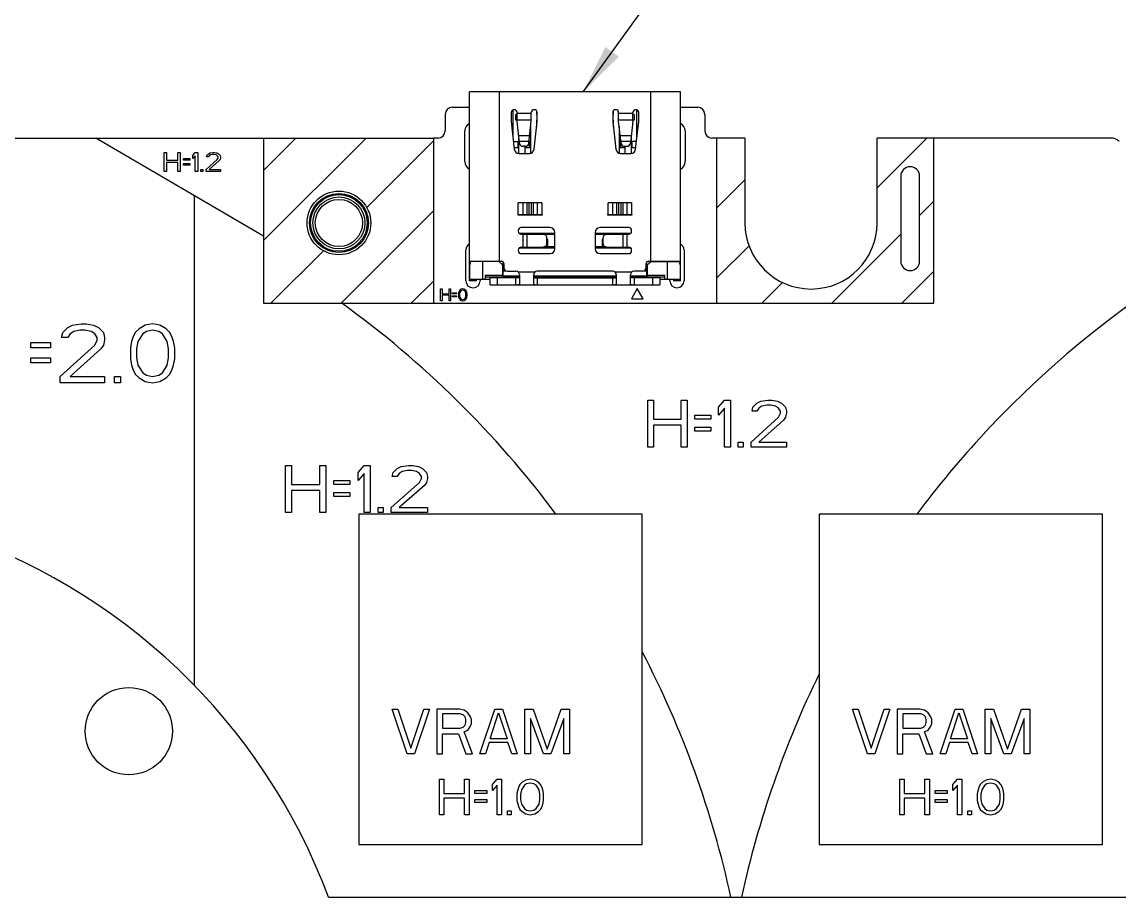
# Model space of a CAD drawing. Header units: millimetres. Extents: x 0 to 420, y 0 to 297.
# Drawn here: x 96.87 to 143.34, y 153.71 to 190.8 of the extents above; entities that cross this region are included whole.
import ezdxf

# ---------------------------------------------------------------- set-up
doc = ezdxf.new("R2010")
doc.units = ezdxf.units.MM
doc.header["$LTSCALE"] = 23.1
doc.layers.get('0').update_dxf_attribs({"linetype": 'CONTINUOUS'})
doc.layers.add('ASSEM_MEM', color=7, linetype='CONTINUOUS')
doc.layers.add('DETAIL', color=7, linetype='CONTINUOUS')
doc.styles.get("Standard").update_dxf_attribs({"font": 'txt', "width": 0.8})
doc.dimstyles.get("Standard").update_dxf_attribs({"dimtxt": 3, "dimasz": 2.1, "dimexe": 2, "dimexo": 1, "dimtad": 1, "dimzin": 0, "dimdsep": 46, "dimtxsty": 'STANDARD', "dimblk": '_FILLED', "dimblk1": '_FILLED', "dimblk2": '_FILLED', "dimcen": 0.09, "dimazin": 0, "dimtol": 1, "dimtp": 0.01, "dimtm": 0.01, "dimtfac": 1, "dimtofl": 0, "dimtmove": 0, "dimatfit": 3, "dimldrblk": '_FILLED', "dimfxl": 1, "dimtolj": 1, "dimtzin": 0, "dimarcsym": 0})

# ---------------------------------------------------------------- blocks, each defined once
blk = doc.blocks.new('_FILLED')
at = {"color": 0, "linetype": 'BYBLOCK'}
blk.add_solid([(0, 0), (-1, 0.167), (-1, -0.167)], dxfattribs=at)

msp = doc.modelspace()

# ---------------------------------------------------------------- linework, layer by layer
at = {"layer": 'ASSEM_MEM', "color": 7, "linetype": 'CONTINUOUS'}
for p, q in [((115.823, 179.832), (115.823, 187.832)), ((124.763, 187.832), (115.823, 187.832)), ((124.763, 179.832), (124.763, 187.832)), ((114.793, 186.882), (114.793, 186.182)), ((115.093, 187.182), (115.823, 187.182)), ((117.593, 186.957), (117.593, 186.582)), ((117.668, 185.907), (117.668, 187.07)), ((117.793, 186.632), (117.793, 186.882)), ((117.843, 186.882), (117.793, 186.882)), ((117.843, 186.596), (117.843, 186.957)), ((118.443, 186.596), (118.443, 186.957)), ((118.668, 187.031), (118.668, 186.882)), ((118.693, 186.882), (118.668, 186.882)), ((118.693, 186.582), (118.693, 186.957)), ((121.893, 186.957), (121.893, 186.582)), ((121.918, 186.882), (121.893, 186.882)), ((121.918, 186.882), (121.918, 187.031)), ((122.143, 186.596), (122.143, 186.957)), ((122.743, 186.596), (122.743, 186.957)), ((122.793, 186.882), (122.743, 186.882)), ((122.793, 186.882), (122.793, 186.632)), ((122.918, 185.907), (122.918, 187.07)), ((122.993, 186.582), (122.993, 186.957)), ((124.763, 187.182), (125.493, 187.182)), ((125.793, 186.882), (125.793, 186.182)), ((117.593, 186.582), (117.723, 185.41)), ((117.843, 186.632), (117.793, 186.632)), ((117.946, 185.665), (117.843, 186.596)), ((118.339, 185.665), (118.443, 186.596)), ((118.418, 185.24), (118.418, 186.371)), ((118.562, 185.41), (118.693, 186.582)), ((118.668, 186.632), (118.668, 186.357)), ((118.693, 186.632), (118.668, 186.632)), ((121.918, 186.632), (121.893, 186.632)), ((121.893, 186.582), (122.023, 185.41)), ((121.918, 186.357), (121.918, 186.632)), ((122.246, 185.665), (122.143, 186.596)), ((122.168, 186.371), (122.168, 185.24)), ((122.743, 186.596), (122.639, 185.665)), ((122.793, 186.632), (122.743, 186.632)), ((122.862, 185.41), (122.993, 186.582)), ((117.918, 185.232), (117.918, 185.921)), ((122.668, 185.921), (122.668, 185.232)), ((114.493, 185.882), (114.293, 185.882)), ((117.687, 185.732), (117.918, 185.732)), ((117.715, 185.482), (117.918, 185.482)), ((117.718, 185.482), (117.718, 185.457)), ((117.868, 185.732), (117.868, 185.482)), ((118.19, 185.532), (118.095, 185.532)), ((118.168, 185.532), (118.168, 185.232)), ((118.168, 185.482), (118.418, 185.482)), ((118.218, 185.536), (118.218, 185.482)), ((118.418, 185.732), (118.347, 185.732)), ((118.368, 185.482), (118.368, 185.732)), ((122.239, 185.732), (122.168, 185.732)), ((122.168, 185.482), (122.418, 185.482)), ((122.218, 185.732), (122.218, 185.482)), ((122.368, 185.482), (122.368, 185.536)), ((122.395, 185.532), (122.49, 185.532)), ((122.418, 185.232), (122.418, 185.532)), ((122.898, 185.732), (122.668, 185.732)), ((122.668, 185.482), (122.87, 185.482)), ((122.718, 185.482), (122.718, 185.732)), ((122.868, 185.457), (122.868, 185.482)), ((126.293, 185.882), (126.093, 185.882)), ((142.986, 185.882), (135.493, 185.882)), ((117.922, 185.232), (118.364, 185.232)), ((122.222, 185.232), (122.664, 185.232)), ((118.893, 183.132), (117.893, 183.132)), ((122.693, 183.132), (121.693, 183.132)), ((117.868, 182.637), (117.868, 182.632)), ((117.868, 182.637), (118.918, 182.637)), ((117.868, 182.632), (118.918, 182.632)), ((118.918, 182.632), (118.918, 182.637)), ((121.668, 182.637), (121.668, 182.632)), ((121.668, 182.637), (122.718, 182.637)), ((121.668, 182.632), (122.718, 182.632)), ((122.718, 182.632), (122.718, 182.637)), ((117.893, 181.957), (117.893, 181.932)), ((119.443, 181.837), (117.938, 181.837)), ((119.243, 182.082), (118.018, 182.082)), ((118.018, 181.807), (118.95, 181.807)), ((119.443, 181.787), (119.018, 181.787)), ((119.443, 181.182), (119.443, 181.882)), ((121.143, 181.882), (121.143, 181.182)), ((122.647, 181.837), (121.143, 181.837)), ((121.568, 181.787), (121.143, 181.787)), ((122.568, 182.082), (121.343, 182.082)), ((121.635, 181.807), (122.568, 181.807)), ((122.693, 181.932), (122.693, 181.957)), ((118.018, 181.257), (118.95, 181.257)), ((119.018, 181.277), (119.443, 181.277)), ((119.093, 181.657), (119.093, 181.407)), ((119.143, 181.577), (119.093, 181.577)), ((119.143, 181.277), (119.143, 181.577)), ((121.143, 181.277), (121.568, 181.277)), ((121.443, 181.577), (121.443, 181.277)), ((121.493, 181.577), (121.443, 181.577)), ((121.493, 181.407), (121.493, 181.657)), ((121.635, 181.257), (122.568, 181.257)), ((117.893, 181.132), (117.893, 181.107)), ((117.938, 181.227), (119.443, 181.227)), ((118.018, 180.982), (119.243, 180.982)), ((121.143, 181.227), (122.647, 181.227)), ((121.343, 180.982), (122.568, 180.982)), ((122.693, 181.107), (122.693, 181.132)), ((115.823, 180.662), (117.178, 180.662)), ((115.843, 179.902), (115.843, 180.502)), ((117.193, 180.652), (115.853, 180.652)), ((116.123, 180.652), (116.123, 180.662)), ((116.143, 180.652), (116.143, 180.662)), ((116.377, 180.652), (116.377, 179.902)), ((116.703, 180.662), (116.703, 180.652)), ((117.073, 180.652), (117.223, 180.502)), ((117.093, 180.652), (117.093, 180.662)), ((117.193, 180.652), (117.193, 180.659)), ((117.223, 180.502), (117.223, 180.047)), ((117.278, 180.562), (117.278, 180.387)), ((123.308, 180.387), (123.308, 180.562)), ((123.363, 180.502), (123.513, 180.652)), ((123.363, 180.047), (123.363, 180.502)), ((123.393, 180.659), (123.393, 180.652)), ((123.393, 180.652), (124.732, 180.652)), ((123.408, 180.662), (124.763, 180.662)), ((123.493, 180.652), (123.493, 180.662)), ((123.883, 180.652), (123.883, 180.662)), ((124.209, 179.902), (124.209, 180.652)), ((124.443, 180.662), (124.443, 180.652)), ((124.463, 180.662), (124.463, 180.652)), ((124.743, 180.502), (124.743, 179.902)), ((115.843, 179.902), (116.695, 179.902)), ((116.123, 179.832), (116.123, 179.902)), ((116.493, 180.052), (116.493, 179.902)), ((117.223, 180.052), (116.493, 180.052)), ((116.493, 180.002), (117.943, 180.002)), ((116.695, 179.662), (116.695, 179.962)), ((117.876, 179.962), (116.695, 179.962)), ((117.223, 180.252), (117.366, 180.252)), ((117.223, 180.047), (117.229, 180.047)), ((117.229, 180.047), (117.243, 180.047)), ((117.243, 180.047), (117.943, 180.047)), ((117.428, 180.237), (117.793, 180.237)), ((117.943, 180.087), (117.943, 179.676)), ((118.543, 179.676), (118.543, 180.087)), ((118.543, 180.047), (122.043, 180.047)), ((118.543, 180.002), (122.043, 180.002)), ((118.61, 179.962), (121.976, 179.962)), ((121.893, 180.237), (118.693, 180.237)), ((122.043, 180.087), (122.043, 179.676)), ((122.643, 179.676), (122.643, 180.087)), ((122.643, 180.047), (123.343, 180.047)), ((122.643, 180.002), (124.093, 180.002)), ((123.89, 179.962), (122.71, 179.962)), ((123.158, 180.237), (122.793, 180.237)), ((123.219, 180.252), (123.363, 180.252)), ((123.343, 180.047), (123.363, 180.047)), ((124.093, 180.052), (123.363, 180.052)), ((123.89, 179.962), (123.89, 179.662)), ((123.89, 179.902), (124.743, 179.902)), ((124.093, 179.902), (124.093, 180.052)), ((124.463, 179.902), (124.463, 179.832)), ((116.123, 179.832), (115.823, 179.832)), ((116.695, 179.662), (123.89, 179.662)), ((124.763, 179.832), (124.463, 179.832)), ((111.143, 169.942), (111.143, 155.942)), ((123.143, 169.942), (111.143, 169.942)), ((123.143, 155.942), (123.143, 169.942)), ((130.643, 169.942), (130.643, 155.942)), ((142.643, 169.942), (130.643, 169.942)), ((142.643, 155.942), (142.643, 169.942)), ((111.143, 155.942), (123.143, 155.942)), ((130.643, 155.942), (142.643, 155.942))]:
    msp.add_line(p, q, dxfattribs=at)
at = {"layer": 'ASSEM_MEM', "color": 9, "linetype": 'CONTINUOUS'}
for p, q in [((117.078, 187.832), (117.078, 180.662)), ((123.508, 180.662), (123.508, 187.832)), ((117.843, 186.932), (118.443, 186.932)), ((122.143, 186.932), (122.743, 186.932)), ((118.443, 186.643), (117.843, 186.643)), ((122.743, 186.643), (122.143, 186.643)), ((117.909, 185.994), (118.376, 185.994)), ((122.209, 185.994), (122.676, 185.994)), ((118.347, 185.732), (117.939, 185.732)), ((122.647, 185.732), (122.239, 185.732)), ((117.893, 182.637), (117.893, 183.132)), ((118.088, 183.132), (118.088, 182.637)), ((118.268, 182.637), (118.268, 183.132)), ((118.333, 183.132), (118.333, 182.637)), ((118.453, 182.637), (118.453, 183.132)), ((118.518, 183.132), (118.518, 182.637)), ((118.698, 182.637), (118.698, 183.132)), ((118.893, 183.132), (118.893, 182.637)), ((121.693, 182.637), (121.693, 183.132)), ((121.888, 183.132), (121.888, 182.637)), ((122.068, 182.637), (122.068, 183.132)), ((122.133, 183.132), (122.133, 182.637)), ((122.253, 182.637), (122.253, 183.132)), ((122.318, 183.132), (122.318, 182.637)), ((122.498, 182.637), (122.498, 183.132)), ((122.693, 183.132), (122.693, 182.637)), ((118.093, 181.257), (118.093, 181.807)), ((118.248, 181.807), (118.248, 181.257)), ((122.338, 181.257), (122.338, 181.807)), ((122.493, 181.807), (122.493, 181.257)), ((115.843, 180.512), (115.823, 180.512)), ((117.243, 180.636), (117.243, 180.252)), ((123.343, 180.252), (123.343, 180.636)), ((124.763, 180.512), (124.743, 180.512)), ((115.823, 179.982), (115.843, 179.982)), ((116.995, 179.962), (116.995, 179.662)), ((117.243, 180.252), (117.243, 180.047)), ((117.793, 179.662), (117.793, 179.962)), ((117.876, 180.212), (118.61, 180.212)), ((118.693, 179.962), (118.693, 179.662)), ((121.893, 179.662), (121.893, 179.962)), ((121.976, 180.212), (122.71, 180.212)), ((122.793, 179.962), (122.793, 179.662)), ((123.343, 180.047), (123.343, 180.252)), ((123.59, 179.662), (123.59, 179.962)), ((124.743, 179.982), (124.763, 179.982))]:
    msp.add_line(p, q, dxfattribs=at)
at = {"layer": 'ASSEM_MEM', "color": 4, "linetype": 'CONTINUOUS'}
for p, q in [((115.623, 184.882), (115.623, 186.182)), ((124.963, 186.182), (124.963, 184.882)), ((73.093, 185.882), (114.293, 185.882)), ((107.093, 181.727), (100.001, 185.882)), ((107.093, 185.882), (107.093, 178.882)), ((114.293, 185.882), (114.293, 178.882)), ((126.293, 185.882), (126.293, 178.882)), ((127.493, 185.882), (126.293, 185.882)), ((127.493, 185.882), (127.493, 182.282)), ((133.093, 182.282), (133.093, 185.882)), ((135.493, 185.882), (133.093, 185.882)), ((135.493, 178.882), (135.493, 185.882)), ((102.894, 184.458), (102.894, 185.268)), ((102.894, 185.268), (102.995, 185.268)), ((102.995, 185.268), (102.995, 184.94)), ((103.468, 184.94), (103.468, 185.268)), ((103.468, 185.268), (103.569, 185.268)), ((103.569, 185.268), (103.569, 184.458)), ((103.704, 184.94), (103.704, 185.009)), ((103.704, 185.009), (103.974, 185.009)), ((103.974, 185.009), (103.974, 184.94)), ((104.109, 185.147), (104.211, 185.268)), ((104.109, 185.009), (104.109, 185.147)), ((104.211, 185.13), (104.109, 185.009)), ((104.211, 185.268), (104.312, 185.268)), ((104.211, 184.458), (104.211, 185.13)), ((104.312, 185.268), (104.312, 184.458)), ((104.666, 184.544), (105.139, 184.975)), ((104.683, 185.078), (104.7, 185.147)), ((104.768, 185.078), (104.683, 185.078)), ((104.7, 185.147), (104.768, 185.216)), ((104.768, 185.216), (104.835, 185.251)), ((104.801, 185.13), (104.768, 185.078)), ((104.852, 185.164), (104.801, 185.13)), ((104.835, 185.251), (104.953, 185.268)), ((104.937, 185.182), (104.852, 185.164)), ((105.004, 185.182), (104.937, 185.182)), ((104.953, 185.268), (105.021, 185.268)), ((105.088, 185.164), (105.004, 185.182)), ((105.021, 185.268), (105.122, 185.251)), ((105.139, 185.13), (105.088, 185.164)), ((105.122, 185.251), (105.19, 185.216)), ((105.173, 185.078), (105.139, 185.13)), ((105.139, 184.975), (105.173, 185.044)), ((105.173, 185.044), (105.173, 185.078)), ((105.19, 185.216), (105.257, 185.147)), ((105.257, 184.975), (105.224, 184.923)), ((105.257, 185.147), (105.274, 185.078)), ((105.274, 185.044), (105.257, 184.975)), ((105.274, 185.078), (105.274, 185.044)), ((102.995, 184.94), (103.468, 184.94)), ((102.995, 184.837), (102.995, 184.458)), ((103.468, 184.837), (102.995, 184.837)), ((103.468, 184.458), (103.468, 184.837)), ((103.974, 184.94), (103.704, 184.94)), ((103.704, 184.733), (103.704, 184.802)), ((103.704, 184.802), (103.974, 184.802)), ((103.974, 184.733), (103.704, 184.733)), ((103.974, 184.802), (103.974, 184.733)), ((104.447, 184.458), (104.447, 184.544)), ((104.447, 184.544), (104.531, 184.544)), ((104.531, 184.544), (104.531, 184.458)), ((104.666, 184.458), (104.666, 184.544)), ((105.224, 184.923), (104.801, 184.544)), ((104.801, 184.544), (105.274, 184.544)), ((105.274, 184.544), (105.274, 184.458)), ((102.995, 184.458), (102.894, 184.458)), ((103.569, 184.458), (103.468, 184.458)), ((104.312, 184.458), (104.211, 184.458)), ((104.531, 184.458), (104.447, 184.458)), ((105.274, 184.458), (104.666, 184.458)), ((134.093, 184.262), (134.093, 180.662)), ((134.893, 180.662), (134.893, 184.262)), ((104.17, 162.682), (104.17, 183.439)), ((115.673, 179.832), (115.673, 181.132)), ((124.913, 181.132), (124.913, 179.832)), ((116.273, 179.902), (116.273, 179.832)), ((124.313, 179.832), (124.313, 179.902)), ((114.603, 178.985), (114.603, 179.485)), ((114.603, 179.485), (114.666, 179.485)), ((114.666, 179.485), (114.666, 179.283)), ((114.957, 179.283), (114.957, 179.485)), ((114.957, 179.485), (115.02, 179.485)), ((115.02, 179.485), (115.02, 178.985)), ((115.395, 179.41), (115.374, 179.368)), ((115.426, 179.442), (115.395, 179.41)), ((115.457, 179.4), (115.416, 179.336)), ((115.478, 179.474), (115.426, 179.442)), ((115.489, 179.421), (115.457, 179.4)), ((115.541, 179.485), (115.478, 179.474)), ((115.541, 179.432), (115.489, 179.421)), ((115.603, 179.474), (115.541, 179.485)), ((115.593, 179.421), (115.541, 179.432)), ((115.624, 179.4), (115.593, 179.421)), ((115.655, 179.442), (115.603, 179.474)), ((115.666, 179.336), (115.624, 179.4)), ((115.686, 179.41), (115.655, 179.442)), ((115.707, 179.368), (115.686, 179.41)), ((122.931, 179.503), (122.681, 179.07)), ((123.181, 179.07), (122.931, 179.503)), ((114.666, 178.985), (114.603, 178.985)), ((114.666, 179.283), (114.957, 179.283)), ((114.666, 179.219), (114.666, 178.985)), ((114.957, 179.219), (114.666, 179.219)), ((114.957, 178.985), (114.957, 179.219)), ((115.02, 178.985), (114.957, 178.985)), ((115.103, 179.283), (115.103, 179.325)), ((115.103, 179.325), (115.27, 179.325)), ((115.27, 179.283), (115.103, 179.283)), ((115.103, 179.155), (115.103, 179.197)), ((115.103, 179.197), (115.27, 179.197)), ((115.27, 179.155), (115.103, 179.155)), ((115.27, 179.325), (115.27, 179.283)), ((115.27, 179.197), (115.27, 179.155)), ((115.364, 179.336), (115.353, 179.283)), ((115.353, 179.283), (115.353, 179.187)), ((115.353, 179.187), (115.364, 179.134)), ((115.374, 179.368), (115.364, 179.336)), ((115.364, 179.134), (115.374, 179.102)), ((115.374, 179.102), (115.395, 179.059)), ((115.395, 179.059), (115.426, 179.027)), ((115.416, 179.336), (115.405, 179.272)), ((115.405, 179.272), (115.405, 179.197)), ((115.405, 179.197), (115.416, 179.134)), ((115.416, 179.134), (115.457, 179.07)), ((115.426, 179.027), (115.478, 178.995)), ((115.457, 179.07), (115.489, 179.049)), ((115.478, 178.995), (115.541, 178.985)), ((115.489, 179.049), (115.541, 179.038)), ((115.541, 179.038), (115.593, 179.049)), ((115.541, 178.985), (115.603, 178.995)), ((115.593, 179.049), (115.624, 179.07)), ((115.603, 178.995), (115.655, 179.027)), ((115.624, 179.07), (115.666, 179.134)), ((115.655, 179.027), (115.686, 179.059)), ((115.676, 179.272), (115.666, 179.336)), ((115.666, 179.134), (115.676, 179.197)), ((115.676, 179.197), (115.676, 179.272)), ((115.686, 179.059), (115.707, 179.102)), ((115.718, 179.336), (115.707, 179.368)), ((115.707, 179.102), (115.718, 179.134)), ((115.728, 179.283), (115.718, 179.336)), ((115.718, 179.134), (115.728, 179.187)), ((115.728, 179.187), (115.728, 179.283)), ((122.681, 179.07), (123.181, 179.07)), ((107.093, 178.882), (135.493, 178.882)), ((99.013, 177.953), (99.378, 178.006)), ((99.378, 178.006), (99.586, 178.006)), ((99.586, 178.006), (99.898, 177.953)), ((102.398, 178.006), (102.086, 177.953)), ((102.711, 177.953), (102.398, 178.006)), ((98.544, 177.421), (98.596, 177.634)), ((98.596, 177.634), (98.805, 177.846)), ((98.805, 177.846), (99.013, 177.953)), ((98.909, 177.581), (98.805, 177.421)), ((99.065, 177.687), (98.909, 177.581)), ((99.326, 177.74), (99.065, 177.687)), ((99.534, 177.74), (99.326, 177.74)), ((99.794, 177.687), (99.534, 177.74)), ((99.951, 177.581), (99.794, 177.687)), ((99.898, 177.953), (100.107, 177.846)), ((100.055, 177.421), (99.951, 177.581)), ((100.107, 177.846), (100.315, 177.634)), ((100.315, 177.634), (100.367, 177.421)), ((101.669, 177.634), (101.565, 177.421)), ((101.826, 177.793), (101.669, 177.634)), ((101.982, 177.581), (101.773, 177.261)), ((102.086, 177.953), (101.826, 177.793)), ((102.138, 177.687), (101.982, 177.581)), ((102.398, 177.74), (102.138, 177.687)), ((102.659, 177.687), (102.398, 177.74)), ((102.815, 177.581), (102.659, 177.687)), ((102.971, 177.793), (102.711, 177.953)), ((103.023, 177.261), (102.815, 177.581)), ((103.128, 177.634), (102.971, 177.793)), ((103.232, 177.421), (103.128, 177.634)), ((97.242, 176.995), (97.242, 177.208)), ((97.242, 177.208), (98.076, 177.208)), ((98.076, 177.208), (98.076, 176.995)), ((98.492, 175.772), (99.951, 177.102)), ((98.805, 177.421), (98.544, 177.421)), ((99.951, 177.102), (100.055, 177.315)), ((100.055, 177.315), (100.055, 177.421)), ((100.315, 177.102), (100.211, 176.942)), ((100.367, 177.315), (100.315, 177.102)), ((100.367, 177.421), (100.367, 177.315)), ((101.513, 177.261), (101.461, 176.995)), ((101.565, 177.421), (101.513, 177.261)), ((101.773, 177.261), (101.721, 176.942)), ((103.076, 176.942), (103.023, 177.261)), ((103.284, 177.261), (103.232, 177.421)), ((103.336, 176.995), (103.284, 177.261)), ((98.076, 176.995), (97.242, 176.995)), ((100.211, 176.942), (98.909, 175.772)), ((101.461, 176.995), (101.461, 176.517)), ((101.721, 176.942), (101.721, 176.57)), ((103.076, 176.57), (103.076, 176.942)), ((103.336, 176.517), (103.336, 176.995)), ((97.242, 176.357), (97.242, 176.57)), ((97.242, 176.57), (98.076, 176.57)), ((98.076, 176.357), (97.242, 176.357)), ((98.076, 176.57), (98.076, 176.357)), ((101.461, 176.517), (101.513, 176.251)), ((101.513, 176.251), (101.565, 176.091)), ((101.721, 176.57), (101.773, 176.251)), ((101.773, 176.251), (101.982, 175.932)), ((102.815, 175.932), (103.023, 176.251)), ((103.023, 176.251), (103.076, 176.57)), ((103.232, 176.091), (103.284, 176.251)), ((103.284, 176.251), (103.336, 176.517)), ((98.492, 175.506), (98.492, 175.772)), ((98.909, 175.772), (100.367, 175.772)), ((100.367, 175.772), (100.367, 175.506)), ((100.784, 175.506), (100.784, 175.772)), ((100.784, 175.772), (101.044, 175.772)), ((101.044, 175.772), (101.044, 175.506)), ((101.565, 176.091), (101.669, 175.878)), ((101.669, 175.878), (101.826, 175.719)), ((101.826, 175.719), (102.086, 175.559)), ((101.982, 175.932), (102.138, 175.825)), ((102.138, 175.825), (102.398, 175.772)), ((102.398, 175.772), (102.659, 175.825)), ((102.659, 175.825), (102.815, 175.932)), ((102.711, 175.559), (102.971, 175.719)), ((102.971, 175.719), (103.128, 175.878)), ((103.128, 175.878), (103.232, 176.091)), ((100.367, 175.506), (98.492, 175.506)), ((101.044, 175.506), (100.784, 175.506)), ((102.086, 175.559), (102.398, 175.506)), ((102.398, 175.506), (102.711, 175.559)), ((108.033, 170.006), (108.033, 172.006)), ((108.033, 172.006), (108.289, 172.006)), ((108.289, 172.006), (108.289, 171.197)), ((109.483, 171.197), (109.483, 172.006)), ((109.483, 172.006), (109.739, 172.006)), ((109.739, 172.006), (109.739, 170.006)), ((111.103, 171.708), (111.359, 172.006)), ((111.359, 172.006), (111.615, 172.006)), ((111.615, 172.006), (111.615, 170.006)), ((112.766, 171.878), (112.937, 171.963)), ((112.937, 171.963), (113.235, 172.006)), ((113.235, 172.006), (113.406, 172.006)), ((113.406, 172.006), (113.661, 171.963)), ((113.661, 171.963), (113.832, 171.878)), ((111.103, 171.367), (111.103, 171.708)), ((111.359, 171.665), (111.103, 171.367)), ((111.359, 170.006), (111.359, 171.665)), ((112.553, 171.537), (112.596, 171.708)), ((112.766, 171.537), (112.553, 171.537)), ((112.596, 171.708), (112.766, 171.878)), ((112.851, 171.665), (112.766, 171.537)), ((112.979, 171.75), (112.851, 171.665)), ((113.192, 171.793), (112.979, 171.75)), ((113.363, 171.793), (113.192, 171.793)), ((113.576, 171.75), (113.363, 171.793)), ((113.704, 171.665), (113.576, 171.75)), ((113.789, 171.537), (113.704, 171.665)), ((113.789, 171.452), (113.789, 171.537)), ((113.832, 171.878), (114.003, 171.708)), ((114.003, 171.708), (114.045, 171.537)), ((114.045, 171.537), (114.045, 171.452)), ((108.289, 171.197), (109.483, 171.197)), ((110.08, 171.197), (110.08, 171.367)), ((110.08, 171.367), (110.762, 171.367)), ((110.762, 171.197), (110.08, 171.197)), ((110.762, 171.367), (110.762, 171.197)), ((112.51, 170.218), (113.704, 171.282)), ((113.917, 171.154), (112.851, 170.218)), ((113.704, 171.282), (113.789, 171.452)), ((114.003, 171.282), (113.917, 171.154)), ((114.045, 171.452), (114.003, 171.282)), ((108.289, 170.942), (108.289, 170.006)), ((109.483, 170.942), (108.289, 170.942)), ((109.483, 170.006), (109.483, 170.942)), ((110.08, 170.686), (110.08, 170.857)), ((110.08, 170.857), (110.762, 170.857)), ((110.762, 170.686), (110.08, 170.686)), ((110.762, 170.857), (110.762, 170.686)), ((111.956, 170.006), (111.956, 170.218)), ((111.956, 170.218), (112.169, 170.218)), ((112.169, 170.218), (112.169, 170.006)), ((112.51, 170.006), (112.51, 170.218)), ((112.851, 170.218), (114.045, 170.218)), ((114.045, 170.218), (114.045, 170.006)), ((108.289, 170.006), (108.033, 170.006)), ((109.739, 170.006), (109.483, 170.006)), ((111.615, 170.006), (111.359, 170.006)), ((112.169, 170.006), (111.956, 170.006)), ((114.045, 170.006), (112.51, 170.006)), ((114.554, 157.202), (114.554, 158.702)), ((114.554, 158.702), (114.741, 158.702)), ((114.741, 158.702), (114.741, 158.096)), ((115.616, 158.096), (115.616, 158.702)), ((115.616, 158.702), (115.804, 158.702)), ((115.804, 158.702), (115.804, 157.202)), ((116.804, 158.479), (116.991, 158.702)), ((116.804, 158.224), (116.804, 158.479)), ((116.991, 158.702), (117.179, 158.702)), ((117.179, 158.702), (117.179, 157.202)), ((117.96, 158.479), (117.898, 158.351)), ((118.054, 158.575), (117.96, 158.479)), ((118.21, 158.67), (118.054, 158.575)), ((118.241, 158.511), (118.148, 158.447)), ((118.398, 158.702), (118.21, 158.67)), ((118.398, 158.543), (118.241, 158.511)), ((118.585, 158.67), (118.398, 158.702)), ((118.554, 158.511), (118.398, 158.543)), ((118.648, 158.447), (118.554, 158.511)), ((118.741, 158.575), (118.585, 158.67)), ((118.835, 158.479), (118.741, 158.575)), ((118.898, 158.351), (118.835, 158.479)), ((134.054, 157.202), (134.054, 158.702)), ((134.054, 158.702), (134.241, 158.702)), ((134.241, 158.702), (134.241, 158.096)), ((135.116, 158.702), (135.304, 158.702)), ((135.116, 158.096), (135.116, 158.702)), ((135.304, 158.702), (135.304, 157.202)), ((136.304, 158.479), (136.491, 158.702)), ((136.304, 158.224), (136.304, 158.479)), ((136.491, 158.702), (136.679, 158.702)), ((136.679, 158.702), (136.679, 157.202)), ((137.46, 158.479), (137.398, 158.351)), ((137.554, 158.575), (137.46, 158.479)), ((137.71, 158.67), (137.554, 158.575)), ((137.741, 158.511), (137.648, 158.447)), ((137.898, 158.702), (137.71, 158.67)), ((137.898, 158.543), (137.741, 158.511)), ((138.085, 158.67), (137.898, 158.702)), ((138.054, 158.511), (137.898, 158.543)), ((138.148, 158.447), (138.054, 158.511)), ((138.241, 158.575), (138.085, 158.67)), ((138.335, 158.479), (138.241, 158.575)), ((138.398, 158.351), (138.335, 158.479)), ((114.741, 158.096), (115.616, 158.096)), ((116.054, 158.096), (116.054, 158.224)), ((116.054, 158.224), (116.554, 158.224)), ((116.554, 158.096), (116.054, 158.096)), ((116.554, 158.224), (116.554, 158.096)), ((116.991, 158.447), (116.804, 158.224)), ((116.991, 157.202), (116.991, 158.447)), ((117.866, 158.255), (117.835, 158.096)), ((117.835, 158.096), (117.835, 157.809)), ((117.898, 158.351), (117.866, 158.255)), ((118.023, 158.255), (117.991, 158.064)), ((117.991, 158.064), (117.991, 157.841)), ((118.148, 158.447), (118.023, 158.255)), ((118.773, 158.255), (118.648, 158.447)), ((118.804, 158.064), (118.773, 158.255)), ((118.804, 157.841), (118.804, 158.064)), ((118.929, 158.255), (118.898, 158.351)), ((118.96, 158.096), (118.929, 158.255)), ((118.96, 157.809), (118.96, 158.096)), ((134.241, 158.096), (135.116, 158.096)), ((135.554, 158.224), (136.054, 158.224)), ((135.554, 158.096), (135.554, 158.224)), ((136.054, 158.096), (135.554, 158.096)), ((136.054, 158.224), (136.054, 158.096)), ((136.491, 158.447), (136.304, 158.224)), ((136.491, 157.202), (136.491, 158.447)), ((137.366, 158.255), (137.335, 158.096)), ((137.335, 158.096), (137.335, 157.809)), ((137.398, 158.351), (137.366, 158.255)), ((137.523, 158.255), (137.491, 158.064)), ((137.491, 158.064), (137.491, 157.841)), ((137.648, 158.447), (137.523, 158.255)), ((138.273, 158.255), (138.148, 158.447)), ((138.304, 158.064), (138.273, 158.255)), ((138.304, 157.841), (138.304, 158.064)), ((138.429, 158.255), (138.398, 158.351)), ((138.46, 158.096), (138.429, 158.255)), ((138.46, 157.809), (138.46, 158.096)), ((114.741, 157.904), (114.741, 157.202)), ((115.616, 157.904), (114.741, 157.904)), ((115.616, 157.202), (115.616, 157.904)), ((116.054, 157.713), (116.054, 157.841)), ((116.054, 157.841), (116.554, 157.841)), ((116.554, 157.713), (116.054, 157.713)), ((116.554, 157.841), (116.554, 157.713)), ((117.835, 157.809), (117.866, 157.649)), ((117.866, 157.649), (117.898, 157.553)), ((117.898, 157.553), (117.96, 157.426)), ((117.991, 157.841), (118.023, 157.649)), ((118.023, 157.649), (118.148, 157.458)), ((118.648, 157.458), (118.773, 157.649)), ((118.773, 157.649), (118.804, 157.841)), ((118.835, 157.426), (118.898, 157.553)), ((118.898, 157.553), (118.929, 157.649)), ((118.929, 157.649), (118.96, 157.809)), ((134.241, 157.904), (134.241, 157.202)), ((135.116, 157.904), (134.241, 157.904)), ((135.116, 157.202), (135.116, 157.904)), ((135.554, 157.841), (136.054, 157.841)), ((135.554, 157.713), (135.554, 157.841)), ((136.054, 157.713), (135.554, 157.713)), ((136.054, 157.841), (136.054, 157.713)), ((137.335, 157.809), (137.366, 157.649)), ((137.366, 157.649), (137.398, 157.553)), ((137.398, 157.553), (137.46, 157.426)), ((137.491, 157.841), (137.523, 157.649)), ((137.523, 157.649), (137.648, 157.458)), ((138.148, 157.458), (138.273, 157.649)), ((138.273, 157.649), (138.304, 157.841)), ((138.335, 157.426), (138.398, 157.553)), ((138.398, 157.553), (138.429, 157.649)), ((138.429, 157.649), (138.46, 157.809)), ((114.741, 157.202), (114.554, 157.202)), ((115.804, 157.202), (115.616, 157.202)), ((117.179, 157.202), (116.991, 157.202)), ((117.429, 157.202), (117.429, 157.362)), ((117.429, 157.362), (117.585, 157.362)), ((117.585, 157.202), (117.429, 157.202)), ((117.585, 157.362), (117.585, 157.202)), ((117.96, 157.426), (118.054, 157.33)), ((118.054, 157.33), (118.21, 157.234)), ((118.148, 157.458), (118.241, 157.394)), ((118.21, 157.234), (118.398, 157.202)), ((118.241, 157.394), (118.398, 157.362)), ((118.398, 157.362), (118.554, 157.394)), ((118.398, 157.202), (118.585, 157.234)), ((118.554, 157.394), (118.648, 157.458)), ((118.585, 157.234), (118.741, 157.33)), ((118.741, 157.33), (118.835, 157.426)), ((134.241, 157.202), (134.054, 157.202)), ((135.304, 157.202), (135.116, 157.202)), ((136.679, 157.202), (136.491, 157.202)), ((136.929, 157.362), (137.085, 157.362)), ((136.929, 157.202), (136.929, 157.362)), ((137.085, 157.202), (136.929, 157.202)), ((137.085, 157.362), (137.085, 157.202)), ((137.46, 157.426), (137.554, 157.33)), ((137.554, 157.33), (137.71, 157.234)), ((137.648, 157.458), (137.741, 157.394)), ((137.71, 157.234), (137.898, 157.202)), ((137.741, 157.394), (137.898, 157.362)), ((137.898, 157.362), (138.054, 157.394)), ((137.898, 157.202), (138.085, 157.234)), ((138.054, 157.394), (138.148, 157.458)), ((138.085, 157.234), (138.241, 157.33)), ((138.241, 157.33), (138.335, 157.426)), ((109.847, 153.709), (144.401, 153.709))]:
    msp.add_line(p, q, dxfattribs=at)
at = {"layer": 'ASSEM_MEM', "color": 2, "linetype": 'CONTINUOUS'}
for p, q in [((107.093, 184.501), (108.474, 185.882)), ((107.093, 181.531), (111.443, 185.882)), ((111.471, 182.94), (114.293, 185.761)), ((133.093, 183.772), (135.202, 185.882)), ((126.293, 182.912), (127.493, 184.112)), ((134.893, 182.602), (135.493, 183.202)), ((110.383, 178.882), (114.293, 182.791)), ((131.172, 178.882), (134.093, 181.802)), ((126.293, 179.942), (127.665, 181.314)), ((107.413, 178.882), (109.635, 181.103)), ((134.142, 178.882), (135.493, 180.233)), ((113.353, 178.882), (114.293, 179.821)), ((128.202, 178.882), (129.079, 179.758))]:
    msp.add_line(p, q, dxfattribs=at)
at = {"layer": 'ASSEM_MEM', "color": 40, "linetype": 'CONTINUOUS'}
for p, q in [((123.375, 172.774), (123.375, 174.774)), ((123.375, 174.774), (123.625, 174.774)), ((123.625, 174.774), (123.625, 173.966)), ((124.791, 173.966), (124.791, 174.774)), ((124.791, 174.774), (125.041, 174.774)), ((125.041, 174.774), (125.041, 172.774)), ((126.375, 174.476), (126.625, 174.774)), ((126.625, 174.774), (126.875, 174.774)), ((126.875, 174.774), (126.875, 172.774)), ((128.166, 174.732), (128.458, 174.774)), ((128.458, 174.774), (128.625, 174.774)), ((128.625, 174.774), (128.875, 174.732)), ((126.375, 174.136), (126.375, 174.476)), ((126.625, 174.434), (126.375, 174.136)), ((126.625, 172.774), (126.625, 174.434)), ((127.791, 174.306), (127.833, 174.476)), ((128, 174.306), (127.791, 174.306)), ((127.833, 174.476), (128, 174.646)), ((128, 174.646), (128.166, 174.732)), ((128.083, 174.434), (128, 174.306)), ((128.208, 174.519), (128.083, 174.434)), ((128.416, 174.561), (128.208, 174.519)), ((128.583, 174.561), (128.416, 174.561)), ((128.791, 174.519), (128.583, 174.561)), ((128.916, 174.434), (128.791, 174.519)), ((128.875, 174.732), (129.041, 174.646)), ((129, 174.306), (128.916, 174.434)), ((129, 174.221), (129, 174.306)), ((129.041, 174.646), (129.208, 174.476)), ((129.208, 174.476), (129.25, 174.306)), ((129.25, 174.306), (129.25, 174.221)), ((123.625, 173.966), (124.791, 173.966)), ((125.375, 173.966), (125.375, 174.136)), ((125.375, 174.136), (126.041, 174.136)), ((126.041, 173.966), (125.375, 173.966)), ((126.041, 174.136), (126.041, 173.966)), ((127.75, 172.987), (128.916, 174.051)), ((129.125, 173.923), (128.083, 172.987)), ((128.916, 174.051), (129, 174.221)), ((129.208, 174.051), (129.125, 173.923)), ((129.25, 174.221), (129.208, 174.051)), ((123.625, 173.71), (123.625, 172.774)), ((124.791, 173.71), (123.625, 173.71)), ((124.791, 172.774), (124.791, 173.71)), ((125.375, 173.455), (125.375, 173.625)), ((125.375, 173.625), (126.041, 173.625)), ((126.041, 173.455), (125.375, 173.455)), ((126.041, 173.625), (126.041, 173.455)), ((127.208, 172.774), (127.208, 172.987)), ((127.208, 172.987), (127.416, 172.987)), ((127.416, 172.987), (127.416, 172.774)), ((127.75, 172.774), (127.75, 172.987)), ((128.083, 172.987), (129.25, 172.987)), ((129.25, 172.987), (129.25, 172.774)), ((123.625, 172.774), (123.375, 172.774)), ((125.041, 172.774), (124.791, 172.774)), ((126.875, 172.774), (126.625, 172.774)), ((127.416, 172.774), (127.208, 172.774)), ((129.25, 172.774), (127.75, 172.774)), ((113.181, 159.777), (112.548, 161.675)), ((112.548, 161.675), (112.786, 161.675)), ((112.786, 161.675), (113.339, 160.019)), ((113.339, 160.019), (113.893, 161.675)), ((114.131, 161.675), (113.498, 159.777)), ((113.893, 161.675), (114.131, 161.675)), ((114.447, 161.675), (114.447, 159.777)), ((115.396, 161.675), (114.447, 161.675)), ((114.684, 161.473), (114.684, 160.868)), ((115.436, 161.473), (114.684, 161.473)), ((115.594, 161.635), (115.396, 161.675)), ((115.555, 161.433), (115.436, 161.473)), ((115.634, 161.352), (115.555, 161.433)), ((115.752, 161.514), (115.594, 161.635)), ((115.673, 161.231), (115.634, 161.352)), ((115.871, 161.352), (115.752, 161.514)), ((115.911, 161.231), (115.871, 161.352)), ((116.267, 159.777), (116.899, 161.675)), ((116.702, 160.423), (117.058, 161.514)), ((116.899, 161.675), (117.216, 161.675)), ((117.058, 161.514), (117.414, 160.423)), ((117.216, 161.675), (117.849, 159.777)), ((118.165, 159.777), (118.165, 161.675)), ((118.165, 161.675), (118.521, 161.675)), ((118.402, 161.272), (118.402, 159.777)), ((118.956, 159.777), (118.402, 161.272)), ((118.521, 161.675), (119.114, 159.979)), ((119.114, 159.979), (119.708, 161.675)), ((119.826, 161.272), (119.273, 159.777)), ((119.708, 161.675), (120.064, 161.675)), ((119.826, 159.777), (119.826, 161.272)), ((120.064, 161.675), (120.064, 159.777)), ((132.048, 161.675), (132.286, 161.675)), ((132.681, 159.777), (132.048, 161.675)), ((132.286, 161.675), (132.839, 160.019)), ((132.839, 160.019), (133.393, 161.675)), ((133.631, 161.675), (132.998, 159.777)), ((133.393, 161.675), (133.631, 161.675)), ((133.947, 161.675), (133.947, 159.777)), ((134.896, 161.675), (133.947, 161.675)), ((134.184, 161.473), (134.184, 160.868)), ((134.936, 161.473), (134.184, 161.473)), ((135.094, 161.635), (134.896, 161.675)), ((135.055, 161.433), (134.936, 161.473)), ((135.134, 161.352), (135.055, 161.433)), ((135.252, 161.514), (135.094, 161.635)), ((135.173, 161.231), (135.134, 161.352)), ((135.371, 161.352), (135.252, 161.514)), ((135.411, 161.231), (135.371, 161.352)), ((135.767, 159.777), (136.399, 161.675)), ((136.202, 160.423), (136.558, 161.514)), ((136.399, 161.675), (136.716, 161.675)), ((136.558, 161.514), (136.914, 160.423)), ((136.716, 161.675), (137.349, 159.777)), ((137.665, 161.675), (138.021, 161.675)), ((137.665, 159.777), (137.665, 161.675)), ((137.902, 161.272), (137.902, 159.777)), ((138.456, 159.777), (137.902, 161.272)), ((138.021, 161.675), (138.614, 159.979)), ((138.614, 159.979), (139.208, 161.675)), ((139.326, 161.272), (138.773, 159.777)), ((139.208, 161.675), (139.564, 161.675)), ((139.326, 159.777), (139.326, 161.272)), ((139.564, 161.675), (139.564, 159.777)), ((114.684, 160.868), (115.436, 160.868)), ((115.436, 160.868), (115.555, 160.908)), ((115.555, 160.908), (115.634, 160.989)), ((115.634, 160.989), (115.673, 161.11)), ((115.673, 161.11), (115.673, 161.231)), ((115.752, 160.787), (115.871, 160.948)), ((115.871, 160.948), (115.911, 161.07)), ((115.911, 161.07), (115.911, 161.231)), ((134.184, 160.868), (134.936, 160.868)), ((134.936, 160.868), (135.055, 160.908)), ((135.055, 160.908), (135.134, 160.989)), ((135.134, 160.989), (135.173, 161.11)), ((135.173, 161.11), (135.173, 161.231)), ((135.252, 160.787), (135.371, 160.948)), ((135.371, 160.948), (135.411, 161.07)), ((135.411, 161.07), (135.411, 161.231)), ((114.684, 159.777), (114.684, 160.625)), ((114.684, 160.625), (115.357, 160.625)), ((115.357, 160.625), (115.673, 159.777)), ((115.594, 160.706), (115.752, 160.787)), ((115.95, 159.777), (115.594, 160.706)), ((117.414, 160.423), (116.702, 160.423)), ((134.184, 159.777), (134.184, 160.625)), ((134.184, 160.625), (134.857, 160.625)), ((134.857, 160.625), (135.173, 159.777)), ((135.094, 160.706), (135.252, 160.787)), ((135.45, 159.777), (135.094, 160.706)), ((136.914, 160.423), (136.202, 160.423)), ((116.662, 160.262), (116.504, 159.777)), ((117.453, 160.262), (116.662, 160.262)), ((117.611, 159.777), (117.453, 160.262)), ((136.162, 160.262), (136.004, 159.777)), ((136.953, 160.262), (136.162, 160.262)), ((137.111, 159.777), (136.953, 160.262)), ((113.498, 159.777), (113.181, 159.777)), ((114.447, 159.777), (114.684, 159.777)), ((115.673, 159.777), (115.95, 159.777)), ((116.504, 159.777), (116.267, 159.777)), ((117.849, 159.777), (117.611, 159.777)), ((118.402, 159.777), (118.165, 159.777)), ((119.273, 159.777), (118.956, 159.777)), ((120.064, 159.777), (119.826, 159.777)), ((132.998, 159.777), (132.681, 159.777)), ((133.947, 159.777), (134.184, 159.777)), ((135.173, 159.777), (135.45, 159.777)), ((136.004, 159.777), (135.767, 159.777)), ((137.349, 159.777), (137.111, 159.777)), ((137.902, 159.777), (137.665, 159.777)), ((138.773, 159.777), (138.456, 159.777)), ((139.564, 159.777), (139.326, 159.777))]:
    msp.add_line(p, q, dxfattribs=at)
at = {"layer": 'ASSEM_MEM', "color": 4, "linetype": 'CONTINUOUS'}
msp.add_circle((110.293, 182.282), 1.35, dxfattribs=at)
at = {"layer": 'ASSEM_MEM', "color": 7, "linetype": 'CONTINUOUS'}
for centre, radius in [((110.293, 182.282), 1.25), ((110.293, 182.282), 1.2), ((110.293, 182.282), 1.1), ((110.293, 182.282), 1), ((101.393, 160.742), 1.85)]:
    msp.add_circle(centre, radius, dxfattribs=at)
for centre, radius, start, end in [((115.093, 186.882), 0.3, 90, 180), ((117.718, 186.957), 0.125, 0, 180), ((118.568, 186.957), 0.125, 0, 180), ((122.018, 186.957), 0.125, 0, 180), ((122.868, 186.957), 0.125, 0, 180), ((125.493, 186.882), 0.3, 0, 90), ((114.493, 186.182), 0.3, 270, 360), ((126.093, 186.182), 0.3, 180, 270), ((118.095, 185.682), 0.15, 186.3402, 270), ((118.19, 185.682), 0.15, 270, 353.6598), ((122.395, 185.682), 0.15, 186.3402, 270), ((122.49, 185.682), 0.15, 270, 353.6598), ((142.986, 185.382), 0.5, 45, 90), ((117.922, 185.432), 0.2, 186.3402, 270), ((118.364, 185.432), 0.2, 270, 353.6598), ((122.222, 185.432), 0.2, 186.3402, 270), ((122.664, 185.432), 0.2, 270, 353.6598), ((118.018, 181.957), 0.125, 90, 180), ((118.018, 181.932), 0.125, 180, 270), ((119.243, 181.882), 0.2, 0, 90), ((121.343, 181.882), 0.2, 90, 180), ((122.568, 181.957), 0.125, 0, 90), ((122.568, 181.932), 0.125, 270, 360), ((118.018, 181.132), 0.125, 90, 180), ((122.568, 181.132), 0.125, 0, 90), ((118.018, 181.107), 0.125, 180, 270), ((119.243, 181.182), 0.2, 270, 360), ((121.343, 181.182), 0.2, 180, 270), ((122.568, 181.107), 0.125, 270, 360), ((117.178, 180.562), 0.1, 0, 90), ((117.428, 180.387), 0.15, 180, 270), ((123.158, 180.387), 0.15, 270, 360), ((123.408, 180.562), 0.1, 90, 180), ((117.793, 180.087), 0.15, 0, 90), ((118.693, 180.087), 0.15, 90, 180), ((121.893, 180.087), 0.15, 0, 90), ((122.793, 180.087), 0.15, 90, 180)]:
    msp.add_arc(centre, radius, start, end, dxfattribs=at)
at = {"layer": 'ASSEM_MEM', "color": 4, "linetype": 'CONTINUOUS'}
for centre, radius, start, end in [((115.973, 186.182), 0.35, 115.3798, 180), ((124.613, 186.182), 0.35, 0, 64.6202), ((168.561, 144.667), 42.197, 102.3858, 137.1231), ((115.973, 184.882), 0.35, 180, 244.6202), ((124.613, 184.882), 0.35, 295.3798, 360), ((134.493, 184.262), 0.4, 0, 180), ((130.293, 182.282), 2.8, 180, 360), ((115.973, 181.132), 0.3, 120.0041, 180), ((124.613, 181.132), 0.3, 0, 59.9959), ((134.493, 180.662), 0.4, 180, 360), ((115.973, 179.832), 0.3, 180, 360), ((124.613, 179.832), 0.3, 180, 360), ((85.673, 144.696), 42.2, 36.745, 54.1043), ((168.562, 144.665), 42.198, 137.1232, 143.2007), ((85.673, 144.696), 25.8, 20.4478, 72.3508), ((85.673, 144.696), 42.2, 12.3326, 27.3846), ((168.562, 144.665), 42.198, 153.9805, 167.6239)]:
    msp.add_arc(centre, radius, start, end, dxfattribs=at)
at = {"layer": 'ASSEM_MEM', "color": 7, "linetype": 'CONTINUOUS'}
for centre, start_param, end_param in [((117.243, 180.482), 1.449169, 1.556611), ((123.343, 180.482), -1.556611, -1.449169)]:
    msp.add_ellipse(centre, major_axis=(0, 1.4), ratio=1, start_param=start_param, end_param=end_param, dxfattribs=at)
for points, knots in [([(118.95, 181.807), (118.969, 181.807), (119.006, 181.799), (119.054, 181.765), (119.085, 181.715), (119.093, 181.676), (119.093, 181.657)], [0, 0, 0, 0, 0.244182, 0.491764, 0.744166, 1, 1, 1, 1]), ([(121.493, 181.657), (121.493, 181.676), (121.5, 181.715), (121.531, 181.765), (121.579, 181.799), (121.617, 181.807), (121.635, 181.807)], [0, 0, 0, 0, 0.255835, 0.508236, 0.755818, 1, 1, 1, 1]), ([(119.093, 181.407), (119.093, 181.387), (119.085, 181.348), (119.054, 181.298), (119.006, 181.265), (118.969, 181.257), (118.95, 181.257)], [0, 0, 0, 0, 0.255835, 0.508236, 0.755818, 1, 1, 1, 1]), ([(121.635, 181.257), (121.617, 181.257), (121.579, 181.265), (121.531, 181.298), (121.5, 181.348), (121.493, 181.387), (121.493, 181.407)], [0, 0, 0, 0, 0.244182, 0.491764, 0.744166, 1, 1, 1, 1]), ([(117.943, 179.995), (117.943, 179.99), (117.941, 179.981), (117.934, 179.972), (117.926, 179.968), (117.916, 179.965), (117.899, 179.962), (117.885, 179.962), (117.876, 179.962)], [0, 0, 0, 0, 0.199694, 0.294027, 0.397479, 0.517915, 0.658783, 1, 1, 1, 1]), ([(118.61, 179.962), (118.6, 179.962), (118.586, 179.962), (118.57, 179.965), (118.56, 179.968), (118.552, 179.972), (118.544, 179.981), (118.543, 179.99), (118.543, 179.995)], [0, 0, 0, 0, 0.341246, 0.482127, 0.602558, 0.705993, 0.800311, 1, 1, 1, 1]), ([(121.976, 179.962), (121.985, 179.962), (121.999, 179.962), (122.016, 179.965), (122.026, 179.968), (122.034, 179.972), (122.041, 179.981), (122.043, 179.99), (122.043, 179.995)], [0, 0, 0, 0, 0.341191, 0.482065, 0.602518, 0.705977, 0.800307, 1, 1, 1, 1]), ([(122.71, 179.962), (122.7, 179.962), (122.686, 179.962), (122.67, 179.965), (122.66, 179.968), (122.652, 179.972), (122.644, 179.981), (122.643, 179.99), (122.643, 179.995)], [0, 0, 0, 0, 0.341246, 0.482127, 0.602558, 0.705993, 0.800311, 1, 1, 1, 1]), ([(117.943, 179.676), (117.943, 179.675), (117.942, 179.672), (117.938, 179.668), (117.932, 179.666), (117.924, 179.664), (117.915, 179.663), (117.898, 179.662), (117.885, 179.662), (117.876, 179.662)], [0, 0, 0, 0, 0.056141, 0.120443, 0.204813, 0.314189, 0.449772, 0.610736, 1, 1, 1, 1]), ([(118.61, 179.662), (118.6, 179.662), (118.587, 179.662), (118.571, 179.663), (118.561, 179.664), (118.553, 179.666), (118.547, 179.668), (118.543, 179.672), (118.543, 179.675), (118.543, 179.676)], [0, 0, 0, 0, 0.389264, 0.550228, 0.685811, 0.795187, 0.879557, 0.943859, 1, 1, 1, 1]), ([(122.043, 179.676), (122.043, 179.675), (122.042, 179.672), (122.038, 179.668), (122.032, 179.666), (122.024, 179.664), (122.015, 179.663), (121.998, 179.662), (121.985, 179.662), (121.976, 179.662)], [0, 0, 0, 0, 0.056141, 0.120443, 0.204813, 0.314189, 0.449772, 0.610736, 1, 1, 1, 1]), ([(122.71, 179.662), (122.7, 179.662), (122.687, 179.662), (122.671, 179.663), (122.661, 179.664), (122.653, 179.666), (122.647, 179.668), (122.643, 179.672), (122.643, 179.675), (122.643, 179.676)], [0, 0, 0, 0, 0.389264, 0.550228, 0.685811, 0.795187, 0.879557, 0.943859, 1, 1, 1, 1])]:
    msp.add_open_spline(points, degree=3, knots=knots, dxfattribs=at)

# ---------------------------------------------------------------- leaders
at = {"layer": 'DETAIL', "color": 2, "linetype": 'CONTINUOUS'}
msp.add_leader([(120.635, 187.832), (128.13, 198.202)], dimstyle='STANDARD', override={"dimtad": 0}, dxfattribs=at)

doc.saveas('drawing.dxf')
